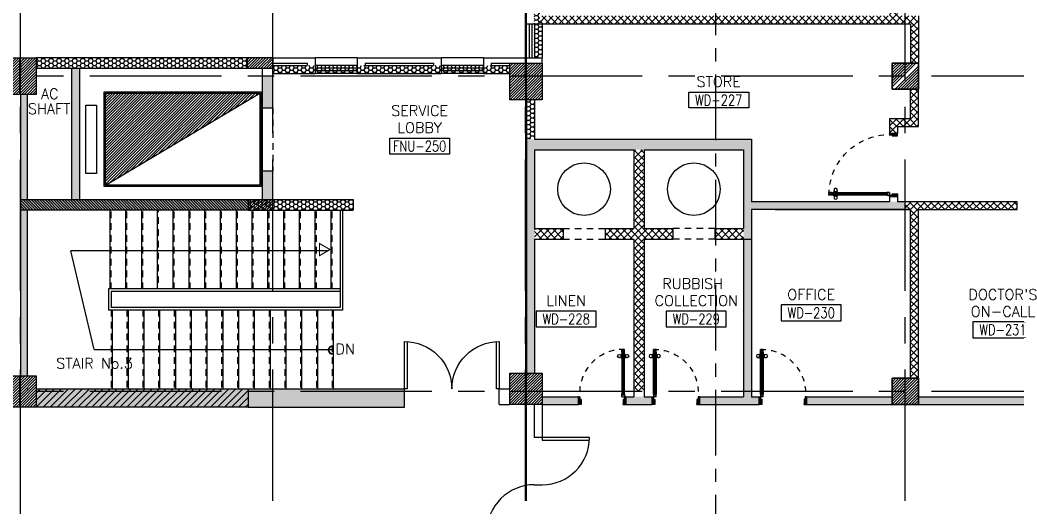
# Model space of a CAD drawing. Extents: x 88852.7 to 88945.7, y 39921.6 to 40001.1.
# Drawn here: x 88893.18 to 88912.14, y 39957.5 to 39966.77 of the extents above; entities that cross this region are included whole.
import ezdxf
from ezdxf.enums import TextEntityAlignment as Align

# ---------------------------------------------------------------- set-up
doc = ezdxf.new("R2010")
doc.units = 0
doc.header["$MEASUREMENT"] = 0
for name, pattern in [('CENTER', [2, 1.25, -0.25, 0.25, -0.25]), ('CENTERX2', [4, 2.5, -0.5, 0.5, -0.5]), ('HIDDEN', [0.375, 0.25, -0.125]), ('HIDDEN2', [0.1875, 0.125, -0.0625])]:
    doc.linetypes.add(name, pattern=pattern)
doc.layers.get('0').update_dxf_attribs({"linetype": 'CONTINUOUS'})
for name, color, linetype in [('AXES', 11, 'CENTERX2'), ('AXES1', 11, 'CENTER'), ('COL', 2, 'CONTINUOUS'), ('DOOR', 7, 'CONTINUOUS'), ('EJ', 9, 'CONTINUOUS'), ('HAT', 8, 'CONTINUOUS'), ('Hatch', 11, 'CONTINUOUS'), ('HIDDEN', 9, 'HIDDEN2'), ('INSUL', 4, 'CONTINUOUS'), ('LIFTS', 7, 'CONTINUOUS'), ('RM-BOX', 4, 'CONTINUOUS'), ('RM-NAME', 2, 'CONTINUOUS'), ('RM-NO', 2, 'CONTINUOUS'), ('ROOF', 7, 'CONTINUOUS'), ('STR', 5, 'CONTINUOUS'), ('STR-H', 8, 'HIDDEN2'), ('SUNI-FUR', 3, 'CONTINUOUS'), ('WALL', 2, 'CONTINUOUS'), ('WallType', 11, 'CONTINUOUS'), ('WallType2', 3, 'CONTINUOUS'), ('WIN', 3, 'CONTINUOUS')]:
    doc.layers.add(name, color=color, linetype=linetype)
doc.styles.add('ROMANS', font='ROMANS.shx', dxfattribs={"width": 0.6})
pattern_1 = [(0, (0, 0), (0.075, 0.04330127), [0.05, -0.1]), (120, (0, 0), (-0.074999999836, 0.043301270284), [0.05, -0.1]), (60, (0, 0), (1.64e-10, 0.086602540284), [-0.1, 0.05])]
pattern_2 = [(0, (0, 0), (0.075, 0.04330127), [0.05, -0.1]), (120, (0, 0), (-0.074999999836, 0.043301270284), [0.05, -0.1]), (60, (0, 0), (1.64e-10, 0.086602540284), [-0.1, 0.05])]
pattern_3 = [(45, (-187159.60524, -17370.283364), (-0.0265165042945, 0.0265165042945), [])]

# ---------------------------------------------------------------- blocks, each defined once
blk = doc.blocks.new('A$C376C1807')
at = {"layer": 'DOOR'}
for p, q in [((0, 0.9), (0, 0.85)), ((0.9, 0.9), (0, 0.9)), ((0, 0.85), (0.899, 0.85))]:
    blk.add_line(p, q, dxfattribs=at)
blk.add_arc((0, 0.9), 0.9, 270, 0, dxfattribs=at)
blk = doc.blocks.new('C11')
at = {"layer": 'HAT'}
h = blk.add_hatch(dxfattribs=at)
h.set_pattern_fill('ANSI31', color=256, scale=300, style=0)
h.set_pattern_definition([(45, (-248556.182, -75061.005), (-26.5165043, 26.5165043), [])])
h.paths.add_polyline_path([(300, 700), (0, 700), (0, 350), (300, 350)])
h.paths.add_polyline_path([(300, 350), (0, 350), (0, 0), (300, 0)])
at = {"layer": 'COL'}
blk.add_lwpolyline([(300, 700), (300, 0), (0, 0), (0, 700)], close=True, dxfattribs=at)
blk = doc.blocks.new('DOOR90')
at = {"layer": 'DOOR', "linetype": 'ByBlock'}
for p, q in [((0, 0), (-150, 0)), ((-200, -25), (-1000, -25)), ((-200, -42), (-1000, -42)), ((-200, -58), (-1000, -58)), ((-1000, -75), (-200, -75))]:
    blk.add_line(p, q, dxfattribs=at)
at = {"layer": 'DOOR', "color": 0, "linetype": 'ByBlock'}
for p, q in [((-150, 0), (-150, -25)), ((-150, 0), (0, 0)), ((0, -50), (0, 0)), ((-1050, -25), (-1050, -75)), ((-1050, -75), (-1050, -25)), ((-1000, -25), (-1050, -25)), ((-1000, -75), (-1050, -75)), ((-1020, -42), (-1020, -58)), ((-1000, -42), (-1020, -42)), ((-1000, -58), (-1020, -58)), ((-1000, -25), (-1000, -42)), ((-1000, -58), (-1000, -75)), ((-968, -25), (-968, -18)), ((-878, -18), (-968, -18)), ((-968, -75), (-968, -82)), ((-878, -82), (-968, -82)), ((-955, -18), (-955, -9)), ((-955, -9), (-890, -9)), ((-955, -18), (-890, -18)), ((-955, -82), (-955, -91)), ((-955, -82), (-890, -82)), ((-955, -91), (-890, -91)), ((-890, -18), (-890, -9)), ((-890, -82), (-890, -91)), ((-878, -25), (-878, -18)), ((-878, -75), (-878, -82)), ((-200, -42), (-200, -25)), ((-200, -25), (-150, -25)), ((-180, -42), (-200, -42)), ((-200, -75), (-200, -58)), ((-200, -58), (-180, -58)), ((-150, -75), (-200, -75)), ((-180, -58), (-180, -42)), ((-150, -75), (-150, -25)), ((-150, -25), (-100, -25)), ((-100, -25), (-100, -50)), ((-100, -50), (0, -50)), ((-150, -900), (-150, -875)), ((-150, -875), (-100, -875)), ((0, -900), (-150, -900)), ((-150, -900), (0, -900)), ((-100, -850), (0, -850)), ((-100, -875), (-100, -850)), ((0, -850), (0, -900))]:
    blk.add_line(p, q, dxfattribs=at)
at = {"layer": 'DOOR', "color": 9, "linetype": 'ByBlock'}
for p, q in [((0, -50), (-114, 0)), ((0, -50), (-40, 0)), ((0, -50), (-100, -37)), ((0, -850), (-114, -900)), ((0, -850), (-100, -863)), ((0, -850), (-40, -900))]:
    blk.add_line(p, q, dxfattribs=at)
at = {"layer": 'DOOR', "color": 0, "linetype": 'ByBlock'}
for centre in [(-923, 24), (-923, -124)]:
    blk.add_circle(centre, 32.4, dxfattribs=at)
at = {"layer": 'DOOR', "color": 9, "linetype": 'ByBlock'}
for centre, radius, start, end in [((0, -50), 74.4, 137.7764, 180), ((0, -50), 54.4, 113.2074, 180), ((0, -50), 154, 161.1053, 166.2858), ((0, -50), 134, 158.1598, 169.28), ((0, -50), 114, 154.0838, 167.3774), ((0, -50), 94.4, 148.0182, 180), ((0, -50), 34.4, 90, 180), ((0, -50), 14.4, 90, 180), ((0, -850), 154, 193.7142, 198.8947), ((0, -850), 134, 190.72, 201.8402), ((0, -850), 94.4, 180, 211.9818), ((0, -850), 74.4, 180, 222.2236), ((0, -850), 54.4, 180, 246.7926), ((0, -850), 34.4, 180, 270), ((0, -850), 14.4, 180, 270)]:
    blk.add_arc(centre, radius, start, end, dxfattribs=at)
at = {"layer": 'DOOR', "linetype": 'HIDDEN', "ltscale": 0.5}
blk.add_arc((-222, -50), 828, 178.2701, 275.003, dxfattribs=at)
blk = doc.blocks.new('RM1')
at = {"layer": 'RM-BOX'}
blk.add_lwpolyline([(570, -200), (-570, -200), (-570, -500), (570, -500)], close=True, dxfattribs=at)
at = {"layer": 'RM-NAME', "style": 'ROMANS'}
for tag, p in [('ROOMNAME1', (0, 324)), ('ROOMNAME2', (0, 0))]:
    blk.add_attdef(tag, text='', height=200, dxfattribs=at).set_placement(p, align=Align.MIDDLE)
at = {"layer": 'RM-NO', "style": 'ROMANS', "width": 0.8}
blk.add_attdef('ROOMNO', text='', height=200, dxfattribs=at).set_placement((0, -350), align=Align.MIDDLE)
blk = doc.blocks.new('DOOR100')
at = {"layer": 'DOOR', "color": 0, "linetype": 'ByBlock'}
for p, q in [((-92, 1206), (-92, 1141)), ((-83, 1206), (-92, 1206)), ((-83, 1141), (-92, 1141)), ((-83, 1129), (-83, 1219)), ((-76, 1219), (-83, 1219)), ((-83, 1206), (-83, 1141)), ((-76, 1251), (-76, 1301)), ((-76, 1301), (-26, 1301)), ((-26, 1301), (-76, 1301)), ((-59, 1251), (-76, 1251)), ((-59, 1251), (-59, 1271)), ((-43, 1271), (-59, 1271)), ((-43, 1251), (-43, 1271)), ((-26, 1251), (-43, 1251)), ((-26, 1251), (-26, 1301)), ((-26, 1219), (-19, 1219)), ((-19, 1129), (-19, 1219)), ((-19, 1206), (-19, 1141)), ((-19, 1206), (-10, 1206)), ((-19, 1141), (-10, 1141)), ((-10, 1206), (-10, 1141)), ((-76, 1129), (-83, 1129)), ((-26, 1129), (-19, 1129)), ((-76, 200), (-59, 200)), ((-76, 150), (-76, 200)), ((-59, 200), (-59, 180)), ((-43, 200), (-26, 200)), ((-43, 180), (-43, 200)), ((-26, 200), (-26, 150)), ((-1201, 0), (-1201, 150)), ((-1201, 150), (-1176, 150)), ((-1201, 150), (-1201, 0)), ((-1151, 0), (-1201, 0)), ((-1176, 150), (-1176, 100)), ((-1176, 100), (-1151, 100)), ((-1151, 100), (-1151, 0)), ((-76, 150), (-26, 150)), ((-59, 180), (-43, 180)), ((-51, 100), (-51, 0)), ((-26, 100), (-51, 100)), ((-51, 0), (-1, 0)), ((-1, 150), (-26, 150)), ((-26, 150), (-26, 100)), ((-1, 150), (-1, 0))]:
    blk.add_line(p, q, dxfattribs=at)
at = {"layer": 'DOOR', "linetype": 'ByBlock'}
for p, q in [((-76, 1251), (-76, 200)), ((-59, 200), (-59, 1251)), ((-43, 200), (-43, 1251)), ((-26, 200), (-26, 1251))]:
    blk.add_line(p, q, dxfattribs=at)
at = {"layer": 'DOOR', "color": 9, "linetype": 'ByBlock'}
for p, q in [((-1151, 0), (-1201, 114)), ((-1151, 0), (-1201, 40)), ((-1151, 0), (-1164, 100)), ((-51, 0), (-1, 114)), ((-51, 0), (-38, 100)), ((-51, 0), (-1, 40))]:
    blk.add_line(p, q, dxfattribs=at)
at = {"layer": 'DOOR', "color": 0, "linetype": 'ByBlock'}
for centre in [(-125, 1174), (22, 1174)]:
    blk.add_circle(centre, 32.4, dxfattribs=at)
at = {"layer": 'DOOR', "linetype": 'HIDDEN', "ltscale": 0.5}
blk.add_arc((-27, 152), 1149, 89.961, 180.0931, dxfattribs=at)
at = {"layer": 'DOOR', "color": 9, "linetype": 'ByBlock'}
for centre, radius, start, end in [((-1151, 0), 154, 103.7142, 108.8947), ((-1151, 0), 134, 100.72, 111.8402), ((-1151, 0), 94.4, 90, 121.9818), ((-1151, 0), 74.4, 90, 132.2236), ((-1151, 0), 54.4, 90, 156.7926), ((-1151, 0), 34.4, 90, 180), ((-1151, 0), 14.4, 90, 180), ((-51, 0), 94.4, 58.0182, 90), ((-51, 0), 74.4, 47.7764, 90), ((-51, 0), 54.4, 23.2074, 90), ((-51, 0), 34.4, 0, 90), ((-51, 0), 14.4, 0, 90), ((-51, 0), 134, 68.1598, 79.28), ((-51, 0), 114, 64.0838, 77.3774), ((-51, 0), 154, 71.1053, 76.2858)]:
    blk.add_arc(centre, radius, start, end, dxfattribs=at)
blk = doc.blocks.new('*X564')
at = {"color": 0}
for p, q in [((227926, 149490), (228426, 149990)), ((227929, 149546), (228373, 149990)), ((227929, 149599), (228319, 149990)), ((227929, 149652), (228266, 149990)), ((227929, 149705), (228213, 149990)), ((227929, 149758), (228160, 149990)), ((227929, 149811), (228107, 149990)), ((227929, 149864), (228054, 149990)), ((227929, 149917), (228001, 149990)), ((227929, 149970), (227948, 149990)), ((227979, 149490), (228429, 149940)), ((228032, 149490), (228429, 149887)), ((228085, 149490), (228429, 149834)), ((228138, 149490), (228429, 149781)), ((228191, 149490), (228429, 149728)), ((228244, 149490), (228429, 149675)), ((228297, 149490), (228429, 149622)), ((228350, 149490), (228429, 149568)), ((228403, 149490), (228429, 149515))]:
    blk.add_line(p, q, dxfattribs=at)
blk = doc.blocks.new('COL50')
at = {"layer": 'COL'}
blk.add_lwpolyline([(-250, 250), (-250, -250), (250, -250), (250, 250)], close=True, dxfattribs=at)
blk = doc.blocks.new('*X565')
at = {"color": 0}
for p, q in [((227929, 155538), (228380, 155990)), ((227929, 155592), (228327, 155990)), ((227929, 155645), (228274, 155990)), ((227929, 155698), (228221, 155990)), ((227929, 155751), (228168, 155990)), ((227929, 155804), (228115, 155990)), ((227929, 155857), (228062, 155990)), ((227929, 155910), (228009, 155990)), ((227929, 155963), (227956, 155990)), ((227986, 155490), (228429, 155932)), ((228039, 155490), (228429, 155879)), ((228092, 155490), (228429, 155826)), ((228145, 155490), (228429, 155773)), ((228198, 155490), (228429, 155720)), ((228251, 155490), (228429, 155667)), ((228304, 155490), (228429, 155614)), ((228357, 155490), (228429, 155561)), ((228410, 155490), (228429, 155508))]:
    blk.add_line(p, q, dxfattribs=at)
blk = doc.blocks.new('C11D')
at = {"layer": 'COL', "linetype": 'ByBlock'}
for p in [(-320, 0), (0, 0)]:
    blk.add_blockref('C11', p, dxfattribs=at)
blk = doc.blocks.new('C5V')
at = {"layer": 'HAT'}
h = blk.add_hatch(dxfattribs=at)
h.set_pattern_fill('ANSI31', color=256, scale=300, style=0)
h.set_pattern_definition([(45, (-249196.182, -54711.005), (-26.5165043, 26.5165043), [])])
h.paths.add_polyline_path([(-20, 600), (-320, 600), (-320, 300), (-20, 300)])
h.paths.add_polyline_path([(-20, 300), (-320, 300), (-320, 0), (-20, 0)])
h = blk.add_hatch(dxfattribs=at)
h.set_pattern_fill('ANSI31', color=256, scale=300, style=0)
h.set_pattern_definition([(45, (-248876.182, -54711.005), (-26.5165043, 26.5165043), [])])
h.paths.add_polyline_path([(300, 600), (0, 600), (0, 300), (300, 300)])
h.paths.add_polyline_path([(300, 300), (0, 300), (0, 0), (300, 0)])
at = {"layer": 'COL'}
for points in [[(-20, 600), (-20, 0), (-320, 0), (-320, 600)], [(300, 600), (300, 0), (0, 0), (0, 600)]]:
    blk.add_lwpolyline(points, close=True, dxfattribs=at)
blk = doc.blocks.new('D180')
at = {"layer": 'DOOR'}
blk.add_lwpolyline([(850, 899), (850, 0), (900, 0), (900, 900, 0.414214), (0, 0, 0.414214), (-900, 900), (-900, 0), (-850, 0), (-850, 899)], format="xyb", dxfattribs=at)

msp = doc.modelspace()

# ---------------------------------------------------------------- hatches: boundary and pattern name
at = {"layer": 'HAT'}
h = msp.add_hatch(dxfattribs=at)
h.set_pattern_fill('ANSI31', color=256, scale=0.3, style=0)
h.set_pattern_definition([(45, (-187159.60524, -17370.183364), (-0.0265165042945, 0.0265165042945), [])])
h.paths.add_polyline_path([(88897.9903, 39966.0496), (88897.506, 39966.0496), (88897.506, 39965.8496), (88897.9903, 39965.8496), (88897.9903, 39965.9103)])
h = msp.add_hatch(dxfattribs=at)
h.set_pattern_fill('ANSI31', color=256, scale=0.3, style=0)
h.set_pattern_definition(pattern_3)
h.paths.add_polyline_path([(88895.5903, 39965.3746), (88894.8091, 39965.3746), (88894.8091, 39964.4996), (88895.5903, 39964.4996)])
h.paths.add_polyline_path([(88896.7903, 39965.3746), (88895.5903, 39965.3746), (88895.5903, 39964.4996), (88896.274, 39964.4996), (88896.7903, 39964.8077)])
h.paths.add_polyline_path([(88895.5903, 39964.4996), (88894.8091, 39964.4996), (88894.8091, 39963.6254), (88895.5903, 39964.0916)])
h.paths.add_polyline_path([(88896.274, 39964.4996), (88895.5903, 39964.4996), (88895.5903, 39964.0916)])
h.paths.add_polyline_path([(88897.7403, 39965.3746), (88896.7903, 39965.3746), (88896.7903, 39964.8077)])
h.paths.add_polyline_path([(88896.429, 39964.391), (88896.429, 39964.7081), (88896.609, 39964.7081), (88896.609, 39964.391)], flags=9)
h = msp.add_hatch(dxfattribs=at)
h.set_pattern_fill('ANSI31', color=256, scale=0.3, style=0)
h.set_pattern_definition([(135, (89193.55644, 39809.97983), (0.0265165043, 0.0265165043), [])])
h.paths.add_polyline_path([(88893.1903, 39963.1496), (88893.1903, 39963.3496), (88897.5153, 39963.3496), (88897.5153, 39963.1496)])
h = msp.add_hatch(dxfattribs=at)
h.set_pattern_fill('ANSI31', color=256, scale=0.3, style=0)
h.set_pattern_definition(pattern_3)
h.paths.add_polyline_path([(88897.9903, 39963.3496), (88897.5169, 39963.3496), (88897.5169, 39963.2996), (88897.9903, 39963.2996)])
h.paths.add_polyline_path([(88897.9903, 39963.2996), (88897.5169, 39963.2996), (88897.5169, 39963.1496), (88897.9903, 39963.1496)])
h = msp.add_hatch(dxfattribs=at)
h.set_pattern_fill('ANSI31', color=256, scale=0.3, style=0)
h.set_pattern_definition([(45, (88601.954076, 39904.688557), (-0.0265165043, 0.0265165043), [])])
h.paths.add_polyline_path([(88902.7903, 39960.0496), (88902.4903, 39960.0496), (88902.4903, 39959.6996), (88902.7903, 39959.6996)])
h.paths.add_polyline_path([(88902.7903, 39959.6996), (88902.4903, 39959.6996), (88902.4903, 39959.4496), (88902.7903, 39959.4496)])
h = msp.add_hatch(dxfattribs=at)
h.set_pattern_fill('ANSI31', color=256, scale=0.3, style=0)
h.set_pattern_definition([(45, (88602.274076, 39904.688557), (-0.0265165043, 0.0265165043), [])])
h.paths.add_polyline_path([(88903.1103, 39960.0496), (88902.8103, 39960.0496), (88902.8103, 39959.6996), (88903.1103, 39959.6996)])
h.paths.add_polyline_path([(88903.1103, 39959.6996), (88902.8103, 39959.6996), (88902.8103, 39959.4496), (88903.1103, 39959.4496)])
at = {"layer": 'Hatch', "linetype": 'Continuous'}
h = msp.add_hatch(dxfattribs=at)
h.set_pattern_fill('ANSI31', color=256, scale=0.75, style=0)
h.paths.add_polyline_path([(88897.5153, 39959.6996), (88893.4903, 39959.6996), (88893.4903, 39959.3996), (88897.5153, 39959.3996)])
h.paths.add_polyline_path([(88897.5153, 39959.7496), (88893.4903, 39959.7496), (88893.4903, 39959.6996), (88897.5153, 39959.6996)])
at = {"layer": 'WallType', "linetype": 'Continuous'}
h = msp.add_hatch(dxfattribs=at)
h.set_pattern_fill('ANSI37', color=256, scale=0.75, style=0)
h.paths.add_polyline_path([(88905.0478, 39964.2995), (88904.8478, 39964.2995), (88904.8478, 39962.7995), (88904.304, 39962.7995), (88904.304, 39962.5995), (88904.8478, 39962.5995), (88904.8478, 39959.6996), (88905.0478, 39959.6996), (88905.0478, 39962.5995), (88905.5915, 39962.5995), (88905.5915, 39962.7995), (88905.0478, 39962.7995)])
h.paths.add_polyline_path([(88903.504, 39962.7995), (88902.9603, 39962.7995), (88902.9603, 39962.5995), (88903.504, 39962.5995)])
h.paths.add_polyline_path([(88906.9353, 39962.7995), (88906.4103, 39962.7995), (88906.4103, 39962.5995), (88906.9353, 39962.5995)])
h.paths.add_polyline_path([(88910.2603, 39963.3096), (88910.0103, 39963.3096), (88910.0103, 39963.1596), (88910.1103, 39963.1596), (88910.1103, 39959.9496), (88910.2603, 39959.9496)])
h.paths.add_polyline_path([(88912.1353, 39963.3096), (88910.2603, 39963.3096), (88910.2603, 39963.1596), (88912.1353, 39963.1596)])
h.paths.add_polyline_path([(88913.6103, 39965.6996), (88913.5353, 39965.6996), (88913.5353, 39963.3096), (88913.0353, 39963.3096), (88913.0353, 39963.1596), (88913.5353, 39963.1596), (88913.5353, 39961.0196), (88913.6103, 39961.0196)])
h.paths.add_polyline_path([(88913.6853, 39965.6996), (88913.6103, 39965.6996), (88913.6103, 39961.0196), (88913.6853, 39961.0196)])
h.paths.add_polyline_path([(88913.8353, 39965.9496), (88913.6103, 39965.9496), (88913.6103, 39965.6996), (88913.6853, 39965.6996), (88913.6853, 39965.7996), (88913.8353, 39965.7996)])
h.paths.add_polyline_path([(88913.6103, 39965.9496), (88913.5353, 39965.9496), (88913.5353, 39965.6996), (88913.6103, 39965.6996)])
h.paths.add_polyline_path([(88916.9604, 39965.9496), (88914.8353, 39965.9496), (88914.8353, 39965.7996), (88916.9604, 39965.7996)])
h.paths.add_polyline_path([(88917.4604, 39965.4496), (88917.3103, 39965.4496), (88917.3103, 39962.1746), (88917.4604, 39962.1746)])
h.paths.add_polyline_path([(88910.0103, 39966.8446), (88909.8603, 39966.8446), (88909.8603, 39966.9451), (88909.7103, 39966.9451), (88909.7103, 39966.8446), (88906.4103, 39966.8446), (88906.4103, 39966.6946), (88910.0103, 39966.6946)])
h.paths.add_polyline_path([(88906.4103, 39966.8446), (88903.0603, 39966.8446), (88903.0603, 39966.6946), (88906.4103, 39966.6946)])
h.paths.add_polyline_path([(88910.2603, 39966.8446), (88910.0103, 39966.8446), (88910.0103, 39966.6946), (88910.1103, 39966.6946), (88910.1103, 39965.9496), (88910.2603, 39965.9496)])
h.paths.add_polyline_path([(88910.2603, 39965.4496), (88910.1103, 39965.4496), (88910.1103, 39964.8946), (88910.0103, 39964.8946), (88910.0103, 39964.7446), (88910.2603, 39964.7446)])
h.paths.add_polyline_path([(88910.0103, 39964.8946), (88909.7103, 39964.8946), (88909.7103, 39964.6111), (88909.8603, 39964.6111), (88909.8603, 39964.7446), (88910.0103, 39964.7446)])
at = {"layer": 'WallType2', "linetype": 'Continuous'}
h = msp.add_hatch(dxfattribs=at)
h.set_pattern_fill('HONEY', color=256, scale=0.4, style=0)
h.set_pattern_definition(pattern_2)
h.paths.add_polyline_path([(88903.1103, 39966.6946), (88902.9603, 39966.6946), (88902.9603, 39966.0496), (88903.1103, 39966.0496)])
h.paths.add_polyline_path([(88903.0603, 39968.3996), (88902.9603, 39968.3996), (88902.9603, 39966.6946), (88903.0603, 39966.6946)])
h = msp.add_hatch(dxfattribs=at)
h.set_pattern_fill('HONEY', color=256, scale=0.4, style=0)
h.set_pattern_definition(pattern_1)
h.paths.add_polyline_path([(88897.506, 39966.0496), (88893.4903, 39966.0496), (88893.4903, 39965.8496), (88897.506, 39965.8496)])
h = msp.add_hatch(dxfattribs=at)
h.set_pattern_fill('HONEY', color=256, scale=0.4, style=0)
h.set_pattern_definition(pattern_1)
h.paths.add_polyline_path([(88897.5153, 39963.3496), (88893.3145, 39963.3496), (88893.3145, 39965.3496), (88893.1903, 39965.3496), (88893.1903, 39959.9996), (88893.3145, 39959.9996), (88893.3145, 39963.1496), (88897.5153, 39963.1496)])
h.paths.add_polyline_path([(88894.3153, 39965.6996), (88894.1653, 39965.6996), (88894.1653, 39963.3496), (88894.3153, 39963.3496)])
h.paths.add_polyline_path([(88894.3153, 39965.8496), (88894.1653, 39965.8496), (88894.1653, 39965.6996), (88894.3153, 39965.6996)])
h.paths.add_polyline_path([(88897.9903, 39963.8996), (88897.7903, 39963.8996), (88897.7903, 39963.3496), (88897.9903, 39963.3496)])
h.paths.add_polyline_path([(88897.9903, 39965.6996), (88897.7903, 39965.6996), (88897.7903, 39965.0996), (88897.9903, 39965.0996)])
h.paths.add_polyline_path([(88893.2566, 39964.9292), (88894.2138, 39964.9292), (88894.2138, 39965.2292), (88893.2566, 39965.2292)], flags=24)
h = msp.add_hatch(dxfattribs=at)
h.set_pattern_fill('HONEY', color=256, scale=0.4, style=0)
h.set_pattern_definition(pattern_1)
h.paths.add_polyline_path([(88898.7903, 39965.8996), (88897.9903, 39965.8996), (88897.9903, 39965.7496), (88898.7903, 39965.7496)])
h.paths.add_polyline_path([(88899.5903, 39965.8996), (88898.7903, 39965.8996), (88898.7903, 39965.7496), (88899.5903, 39965.7496)])
h.paths.add_polyline_path([(88901.1903, 39965.8996), (88899.5903, 39965.8996), (88899.5903, 39965.7496), (88901.1903, 39965.7496)])
h.paths.add_polyline_path([(88901.9903, 39965.8996), (88901.1903, 39965.8996), (88901.1903, 39965.7496), (88901.9903, 39965.7496)])
h.paths.add_polyline_path([(88902.4903, 39965.8996), (88901.9903, 39965.8996), (88901.9903, 39965.7496), (88902.4903, 39965.7496)])
h = msp.add_hatch(dxfattribs=at)
h.set_pattern_fill('HONEY', color=256, scale=0.4, style=0)
h.set_pattern_definition(pattern_2)
h.paths.add_polyline_path([(88902.9603, 39965.2496), (88902.8103, 39965.2496), (88902.8103, 39964.4995), (88902.9603, 39964.4995)])
h = msp.add_hatch(dxfattribs=at)
h.set_pattern_fill('HONEY', color=256, scale=0.4, style=0)
h.set_pattern_definition(pattern_1)
h.paths.add_polyline_path([(88902.9603, 39962.5995), (88902.9603, 39962.5995), (88902.9603, 39964.2995), (88905.0478, 39964.2995), (88906.4103, 39964.2995), (88906.4103, 39964.4995), (88902.8103, 39964.4995), (88902.8103, 39960.0496), (88902.9603, 39960.0496), (88902.9603, 39961.1496)])
h.paths.add_polyline_path([(88907.0853, 39964.4995), (88906.4103, 39964.4995), (88906.4103, 39964.2995), (88906.9353, 39964.2995), (88906.9353, 39962.5995), (88906.9353, 39959.6996), (88907.0853, 39959.6996), (88907.0853, 39963.1596), (88910.0103, 39963.1596), (88910.0103, 39963.3096), (88909.8603, 39963.3096), (88907.0853, 39963.3096)])
h.paths.add_polyline_path([(88907.2353, 39959.5996), (88907.0853, 39959.5996), (88907.0853, 39959.6996), (88906.9353, 39959.6996), (88906.9353, 39959.5996), (88906.4103, 39959.5996), (88906.4103, 39959.4496), (88907.2353, 39959.4496)])
h.paths.add_polyline_path([(88906.4103, 39959.5996), (88906.0978, 39959.5996), (88906.0978, 39959.4496), (88906.4103, 39959.4496)])
h.paths.add_polyline_path([(88905.1978, 39959.5996), (88905.0478, 39959.5996), (88904.6978, 39959.5996), (88904.6978, 39959.4496), (88905.1978, 39959.4496)])
h.paths.add_polyline_path([(88903.7978, 39959.5996), (88903.1103, 39959.5996), (88903.1103, 39959.4496), (88903.7978, 39959.4496)])
h = msp.add_hatch(dxfattribs=at)
h.set_pattern_fill('HONEY', color=256, scale=0.4, style=0)
h.set_pattern_definition(pattern_2)
h.paths.add_polyline_path([(88897.9903, 39963.3496), (88897.5153, 39963.3496), (88897.5153, 39963.1496), (88897.9903, 39963.1496)])
h.paths.add_polyline_path([(88899.5145, 39963.3496), (88897.9903, 39963.3496), (88897.9903, 39963.1496), (88899.5145, 39963.1496)])
h = msp.add_hatch(dxfattribs=at)
h.set_pattern_fill('HONEY', color=256, scale=0.4, style=0)
h.set_pattern_definition(pattern_1)
h.paths.add_polyline_path([(88897.9903, 39959.6996), (88893.4903, 39959.6996), (88893.4903, 39959.3996), (88897.5153, 39959.3996), (88897.9903, 39959.3996)])
h.paths.add_polyline_path([(88897.9903, 39959.7496), (88897.5153, 39959.7496), (88893.4903, 39959.7496), (88893.4903, 39959.6996), (88897.9903, 39959.6996)])
h.paths.add_polyline_path([(88900.4903, 39959.6996), (88897.9903, 39959.6996), (88897.9903, 39959.3996), (88900.4903, 39959.3996)])
h.paths.add_polyline_path([(88900.4903, 39959.7496), (88897.9903, 39959.7496), (88897.9903, 39959.6996), (88900.4903, 39959.6996)])
h = msp.add_hatch(dxfattribs=at)
h.set_pattern_fill('HONEY', color=256, scale=0.4, style=0)
h.set_pattern_definition(pattern_1)
h.paths.add_polyline_path([(88909.7603, 39959.5996), (88908.1353, 39959.5996), (88908.1353, 39959.4496), (88909.7603, 39959.4496)])
h.paths.add_polyline_path([(88913.5353, 39959.5996), (88910.2603, 39959.5996), (88910.2603, 39959.4496), (88913.5353, 39959.4496)])

# ---------------------------------------------------------------- linework, layer by layer
at = {"layer": 'AXES'}
for p, q in [((88897.9903, 39921.6153), (88897.9903, 40000.4279)), ((88910.0103, 39921.6153), (88910.0103, 40000.4279)), ((88893.1903, 39921.6153), (88893.1903, 40000.0779)), ((88902.7903, 39921.6153), (88902.7903, 40000.0779)), ((88902.8103, 39921.6153), (88902.8103, 40000.0779)), ((88945.0103, 39965.6996), (88876.9703, 39965.6996)), ((88945.0103, 39959.6996), (88876.9703, 39959.6996))]:
    msp.add_line(p, q, dxfattribs=at)
at = {"layer": 'AXES1'}
msp.add_line((88906.4103, 39928.4796), (88906.4103, 39987.2996), dxfattribs=at)
at = {"layer": 'COL'}
for p, q in [((88897.9903, 39966.0496), (88893.4903, 39966.0496)), ((88893.1903, 39965.9496), (88893.1903, 39965.7496)), ((88893.4903, 39965.8496), (88897.9903, 39965.8496)), ((88902.9603, 39964.4995), (88907.0853, 39964.4995)), ((88902.9603, 39964.2995), (88904.8478, 39964.2995)), ((88904.8478, 39964.2995), (88904.8478, 39962.7995)), ((88905.0478, 39964.2995), (88905.0478, 39962.7995)), ((88905.0478, 39964.2995), (88906.9353, 39964.2995)), ((88902.9603, 39962.7995), (88903.504, 39962.7995)), ((88903.504, 39962.7995), (88903.504, 39962.5995)), ((88904.304, 39962.7995), (88904.304, 39962.5995)), ((88904.304, 39962.7995), (88904.8478, 39962.7995)), ((88905.0478, 39962.7995), (88905.5915, 39962.7995)), ((88905.5915, 39962.7995), (88905.5915, 39962.5995)), ((88906.3915, 39962.7995), (88906.9353, 39962.7995)), ((88906.3915, 39962.7995), (88906.3915, 39962.5995)), ((88902.9603, 39962.5995), (88903.504, 39962.5995)), ((88904.304, 39962.5995), (88904.8478, 39962.5995)), ((88904.8478, 39962.5995), (88904.8478, 39959.5996)), ((88905.0478, 39962.5995), (88905.5915, 39962.5995)), ((88905.0478, 39962.5995), (88905.0478, 39959.5996)), ((88906.3915, 39962.5995), (88907.0853, 39962.5995)), ((88893.4903, 39959.7496), (88897.5153, 39959.7496)), ((88897.5153, 39959.7496), (88897.5153, 39959.3996)), ((88897.5153, 39959.3996), (88893.4903, 39959.3996))]:
    msp.add_line(p, q, dxfattribs=at)
for points in [[(88897.5153, 39963.1496), (88893.1903, 39963.1496), (88893.1903, 39963.3496), (88897.5153, 39963.3496)], [(88902.7903, 39960.0496), (88902.7903, 39959.4496), (88902.4903, 39959.4496), (88902.4903, 39960.0496)], [(88903.1103, 39960.0496), (88903.1103, 39959.4496), (88902.8103, 39959.4496), (88902.8103, 39960.0496)]]:
    msp.add_lwpolyline(points, close=True, dxfattribs=at)
msp.add_lwpolyline([(88893.3145, 39959.7496), (88893.323, 39959.7496)], dxfattribs=at)
at = {"layer": 'DOOR', "linetype": 'Continuous'}
msp.add_line((88902.9582, 39957.9246), (88903.1082, 39957.9246), dxfattribs=at)
at = {"layer": 'EJ'}
for p, q in [((88893.1903, 39965.3496), (88893.1903, 39959.9996)), ((88893.1903, 39956.3496), (88893.1903, 39959.4496))]:
    msp.add_line(p, q, dxfattribs=at)
at = {"layer": 'HIDDEN'}
msp.add_line((88897.9903, 39965.0996), (88897.9903, 39963.8996), dxfattribs=at)
at = {"layer": 'INSUL'}
for p, q in [((88897.9903, 39965.9496), (88898.6403, 39965.9496)), ((88897.9903, 39965.8996), (88898.6403, 39965.8996)), ((88898.6403, 39965.9496), (88898.6403, 39965.8996)), ((88899.7403, 39965.9496), (88899.7403, 39965.8996)), ((88899.7403, 39965.9496), (88901.0403, 39965.9496)), ((88899.7403, 39965.8996), (88901.0403, 39965.8996)), ((88901.0403, 39965.9496), (88901.0403, 39965.8996)), ((88902.1403, 39965.9496), (88902.4903, 39965.9496)), ((88902.1403, 39965.9496), (88902.1403, 39965.8996)), ((88902.1403, 39965.8996), (88902.4903, 39965.8996))]:
    msp.add_line(p, q, dxfattribs=at)
at = {"layer": 'LIFTS'}
for p, q in [((88894.7841, 39965.3996), (88897.7653, 39965.3996)), ((88894.7841, 39963.5996), (88894.7841, 39965.3996)), ((88894.8091, 39963.6254), (88897.7403, 39965.3746)), ((88894.8091, 39965.3746), (88897.7403, 39965.3746)), ((88894.8091, 39963.6246), (88894.8091, 39965.3746)), ((88897.7403, 39965.3746), (88897.7403, 39963.6246)), ((88897.7653, 39965.3996), (88897.7653, 39963.5996)), ((88897.7903, 39963.8996), (88897.7903, 39965.0996)), ((88897.7653, 39963.5996), (88894.7841, 39963.5996)), ((88897.7403, 39963.6246), (88894.8091, 39963.6246))]:
    msp.add_line(p, q, dxfattribs=at)
msp.add_lwpolyline([(88894.6341, 39963.8496), (88894.4341, 39963.8496), (88894.4341, 39965.1496), (88894.6341, 39965.1496)], close=True, dxfattribs=at)
at = {"layer": 'ROOF'}
msp.add_line((88893.1903, 39966.0496), (88893.1903, 39977.5996), dxfattribs=at)
at = {"layer": 'STR'}
for p, q in [((88894.8945, 39961.6496), (88894.8945, 39963.1496)), ((88895.1945, 39961.6496), (88895.1945, 39963.1496)), ((88895.4945, 39961.6496), (88895.4945, 39963.1496)), ((88895.7945, 39961.6496), (88895.7945, 39963.1496)), ((88896.0945, 39961.6496), (88896.0945, 39963.1496)), ((88896.3945, 39961.6496), (88896.3945, 39963.1496)), ((88896.6945, 39961.6496), (88896.6945, 39963.1496)), ((88896.9945, 39961.6496), (88896.9945, 39963.1496)), ((88897.2945, 39961.6496), (88897.2945, 39963.1496)), ((88897.5945, 39961.6496), (88897.5945, 39963.1496)), ((88897.8945, 39961.6496), (88897.8945, 39963.1496)), ((88898.1945, 39961.6496), (88898.1945, 39963.1496)), ((88898.4945, 39961.6496), (88898.4945, 39963.1496)), ((88898.7945, 39961.6496), (88898.7945, 39963.1496)), ((88899.0945, 39961.6496), (88899.0945, 39963.1496)), ((88899.2645, 39963.1496), (88899.2645, 39961.2996)), ((88899.3145, 39963.1496), (88899.3145, 39961.2496)), ((88894.5882, 39960.4996), (88894.1445, 39962.3746)), ((88899.0395, 39962.3746), (88894.1445, 39962.3746)), ((88894.8645, 39961.6496), (88894.8645, 39961.2496)), ((88895.7945, 39961.6496), (88894.8645, 39961.6496)), ((88894.9145, 39961.5996), (88894.9145, 39961.2996)), ((88895.7945, 39961.5996), (88894.9145, 39961.5996)), ((88899.2645, 39961.6496), (88895.7945, 39961.6496)), ((88899.2645, 39961.5996), (88895.7945, 39961.5996)), ((88899.2645, 39961.2996), (88894.9145, 39961.2996)), ((88899.3145, 39961.2496), (88894.8645, 39961.2496)), ((88894.9345, 39961.2496), (88894.9345, 39959.7496)), ((88895.2345, 39961.2496), (88895.2345, 39959.7496)), ((88895.5345, 39961.2496), (88895.5345, 39959.7496)), ((88895.8345, 39961.2496), (88895.8345, 39959.7496)), ((88896.1345, 39961.2496), (88896.1345, 39959.7496)), ((88896.4345, 39961.2496), (88896.4345, 39959.7496)), ((88896.7345, 39961.2496), (88896.7345, 39959.7496)), ((88897.0345, 39961.2496), (88897.0345, 39959.7496)), ((88897.3345, 39961.2496), (88897.3345, 39959.7496)), ((88897.6345, 39961.2496), (88897.6345, 39959.7496)), ((88897.9345, 39961.2496), (88897.9345, 39959.7496)), ((88898.2345, 39961.2496), (88898.2345, 39959.7496)), ((88898.5345, 39961.2496), (88898.5345, 39959.7496)), ((88898.8345, 39961.2496), (88898.8345, 39959.7496)), ((88899.1345, 39961.2496), (88899.1345, 39959.7496)), ((88894.5882, 39960.4996), (88899.1345, 39960.4996))]:
    msp.add_line(p, q, dxfattribs=at)
at = {"layer": 'STR', "const_width": 0.0215}
msp.add_lwpolyline([(88898.8745, 39962.515), (88898.8745, 39962.2841), (88899.0745, 39962.3996)], close=True, dxfattribs=at)
at = {"layer": 'STR'}
for radius, start, end in [(0.075, 66.42182, 293.57818), (0.065, 62.51357, 297.48643)]:
    msp.add_arc((88899.1145, 39960.4877), radius, start, end, dxfattribs=at)
at = {"layer": 'STR-H'}
for p, q in [((88894.9145, 39961.6496), (88894.9145, 39963.1496)), ((88895.2145, 39961.6496), (88895.2145, 39963.1496)), ((88895.5145, 39961.6496), (88895.5145, 39963.1496)), ((88895.8145, 39961.7639), (88895.8145, 39963.1496)), ((88896.1145, 39961.6496), (88896.1145, 39963.1496)), ((88896.4145, 39961.6496), (88896.4145, 39963.1496)), ((88896.7145, 39961.6496), (88896.7145, 39963.1496)), ((88897.0145, 39961.6496), (88897.0145, 39963.1496)), ((88897.3145, 39961.6496), (88897.3145, 39963.1496)), ((88897.6145, 39961.6496), (88897.6145, 39963.1496)), ((88897.9145, 39961.6496), (88897.9145, 39963.1496)), ((88898.2145, 39961.6496), (88898.2145, 39963.1496)), ((88898.5145, 39961.6496), (88898.5145, 39963.1496)), ((88898.8145, 39961.6496), (88898.8145, 39963.1496)), ((88899.1145, 39961.6496), (88899.1145, 39963.1496)), ((88894.9145, 39961.2496), (88894.9145, 39959.7496)), ((88895.2145, 39961.2496), (88895.2145, 39959.7496)), ((88895.5145, 39961.2496), (88895.5145, 39959.7496)), ((88895.8145, 39961.2496), (88895.8145, 39959.7496)), ((88896.1145, 39961.2496), (88896.1145, 39959.7496)), ((88896.4145, 39961.2496), (88896.4145, 39959.7496)), ((88896.7145, 39961.2496), (88896.7145, 39959.7496)), ((88897.0145, 39961.2496), (88897.0145, 39959.7496)), ((88897.3145, 39961.2496), (88897.3145, 39959.7496)), ((88897.6145, 39961.2496), (88897.6145, 39959.7496)), ((88897.9145, 39961.2496), (88897.9145, 39959.7496)), ((88898.2145, 39961.2496), (88898.2145, 39959.7496)), ((88898.5145, 39961.2496), (88898.5145, 39959.7496)), ((88898.8145, 39961.2496), (88898.8145, 39959.7496)), ((88899.1145, 39961.2496), (88899.1145, 39959.7496))]:
    msp.add_line(p, q, dxfattribs=at)
at = {"layer": 'SUNI-FUR', "linetype": 'HIDDEN2'}
for p, q in [((88903.504, 39962.7995), (88904.304, 39962.7995)), ((88906.3915, 39962.7995), (88905.5915, 39962.7995)), ((88903.504, 39962.5995), (88904.304, 39962.5995)), ((88906.3915, 39962.5995), (88905.5915, 39962.5995))]:
    msp.add_line(p, q, dxfattribs=at)
at = {"layer": 'SUNI-FUR'}
for centre in [(88903.904, 39963.5495), (88905.9915, 39963.5495)]:
    msp.add_circle(centre, 0.5, dxfattribs=at)
at = {"layer": 'WALL'}
for p, q in [((88902.8103, 39966.6946), (88902.8103, 39968.3996)), ((88902.8103, 39966.6946), (88902.8103, 39968.3996)), ((88902.8103, 39966.6946), (88910.1103, 39966.6946)), ((88897.506, 39965.8496), (88897.506, 39966.0496)), ((88897.9903, 39966.0496), (88898.7903, 39966.0496)), ((88898.7903, 39966.0496), (88898.7903, 39965.7496)), ((88899.5903, 39966.0496), (88899.5903, 39965.7496)), ((88899.5903, 39966.0496), (88901.1903, 39966.0496)), ((88901.1903, 39966.0496), (88901.1903, 39965.7496)), ((88901.9903, 39966.0496), (88903.1103, 39966.0496)), ((88901.9903, 39966.0496), (88901.9903, 39965.7496)), ((88902.0959, 39966.0496), (88902.1459, 39966.0496)), ((88903.1103, 39965.9496), (88903.1103, 39966.0496)), ((88894.1653, 39963.3496), (88894.1653, 39965.8496)), ((88894.3153, 39963.4996), (88894.3153, 39965.8496)), ((88897.7903, 39965.0996), (88897.7903, 39965.8496)), ((88897.9903, 39965.0996), (88897.9903, 39965.8496)), ((88894.3153, 39963.3496), (88894.3153, 39965.7496)), ((88897.9903, 39965.7496), (88898.7903, 39965.7496)), ((88899.5903, 39965.7496), (88901.1903, 39965.7496)), ((88901.9903, 39965.7496), (88902.4903, 39965.7496)), ((88902.7903, 39965.7496), (88902.7903, 39959.6496)), ((88893.3145, 39965.3496), (88893.3145, 39963.3496)), ((88902.8103, 39965.2996), (88902.8103, 39960.0496)), ((88910.1103, 39964.8946), (88910.1103, 39965.4496)), ((88910.2603, 39964.7446), (88910.2603, 39965.4496)), ((88910.2603, 39964.7446), (88910.2603, 39965.4496)), ((88897.7903, 39965.0996), (88897.9903, 39965.0996)), ((88902.9603, 39965.2496), (88902.9603, 39964.4995)), ((88909.7103, 39964.8946), (88910.1103, 39964.8946)), ((88909.8603, 39964.7446), (88910.2603, 39964.7446)), ((88907.0853, 39964.4995), (88907.0853, 39963.3096)), ((88902.9603, 39964.2995), (88902.9603, 39962.7995)), ((88906.9353, 39964.2995), (88906.9353, 39962.7995)), ((88897.7903, 39963.8996), (88897.9903, 39963.8996)), ((88897.7903, 39963.3496), (88897.7903, 39963.8996)), ((88897.9903, 39963.2996), (88897.9903, 39963.8996)), ((88897.5153, 39963.3496), (88899.5145, 39963.3496)), ((88899.5145, 39963.3496), (88899.5145, 39963.1496)), ((88909.7103, 39963.3096), (88907.0853, 39963.3096)), ((88910.1103, 39963.3096), (88909.8603, 39963.3096)), ((88912.1353, 39963.3096), (88909.8603, 39963.3096)), ((88912.1353, 39963.1596), (88912.1353, 39963.3096)), ((88893.3145, 39963.1496), (88893.3145, 39959.9996)), ((88897.5153, 39963.1496), (88899.5145, 39963.1496)), ((88907.0853, 39963.1596), (88907.0853, 39962.7495)), ((88907.0853, 39963.1596), (88907.0853, 39959.5996)), ((88910.1103, 39963.1596), (88907.0853, 39963.1596)), ((88907.5353, 39963.1596), (88910.1103, 39963.1596)), ((88910.1103, 39959.9496), (88910.1103, 39963.1596)), ((88910.2603, 39959.9496), (88910.2603, 39963.1596)), ((88910.2603, 39963.1596), (88912.1353, 39963.1596)), ((88902.9603, 39962.5995), (88902.9603, 39960.0496)), ((88906.9353, 39962.5995), (88906.9353, 39959.5996)), ((88902.9603, 39961.1496), (88902.9603, 39960.0496)), ((88897.5153, 39959.7496), (88900.4903, 39959.7496)), ((88900.4903, 39959.3996), (88900.4903, 39959.7496)), ((88902.2903, 39959.4496), (88902.2903, 39959.7496)), ((88902.2903, 39959.7496), (88902.4903, 39959.7496)), ((88903.1129, 39959.5996), (88903.7978, 39959.5996)), ((88903.7978, 39959.5996), (88903.7978, 39959.4496)), ((88904.6978, 39959.5996), (88904.6978, 39959.4496)), ((88904.6978, 39959.5996), (88904.8478, 39959.5996)), ((88905.0478, 39959.5996), (88905.1978, 39959.5996)), ((88905.1978, 39959.5996), (88905.1978, 39959.4496)), ((88906.0978, 39959.5996), (88906.9353, 39959.5996)), ((88906.0978, 39959.5996), (88906.0978, 39959.4496)), ((88907.0853, 39959.5996), (88907.2353, 39959.5996)), ((88907.2353, 39959.5996), (88907.2353, 39959.4496)), ((88907.2353, 39959.5996), (88907.2353, 39959.4496)), ((88908.1353, 39959.5996), (88908.1353, 39959.4496)), ((88908.1353, 39959.5996), (88909.7603, 39959.5996)), ((88910.2603, 39959.5996), (88913.5353, 39959.5996)), ((88897.5153, 39959.3996), (88900.4903, 39959.3996)), ((88902.2903, 39959.4496), (88902.4903, 39959.4496)), ((88902.9582, 39959.4496), (88902.9582, 39958.8246)), ((88903.1082, 39959.4496), (88903.1082, 39958.8246)), ((88903.1129, 39959.4496), (88903.7978, 39959.4496)), ((88904.6978, 39959.4496), (88905.1978, 39959.4496)), ((88906.0978, 39959.4496), (88907.2353, 39959.4496)), ((88908.1353, 39959.4496), (88909.7603, 39959.4496)), ((88910.2603, 39959.4496), (88917.1104, 39959.4496)), ((88903.1082, 39958.8246), (88902.9582, 39958.8246))]:
    msp.add_line(p, q, dxfattribs=at)
at = {"layer": 'WALL', "linetype": 'ByBlock'}
for p, q in [((88910.2603, 39966.8446), (88910.2603, 39965.9496)), ((88910.1103, 39966.6946), (88910.1103, 39965.9496)), ((88909.7103, 39964.8946), (88909.7103, 39964.6101)), ((88909.8603, 39964.7446), (88909.8603, 39964.6101)), ((88909.8603, 39964.6101), (88909.7103, 39964.6101)), ((88909.7103, 39963.4101), (88909.7103, 39963.3096)), ((88909.8603, 39963.4101), (88909.7103, 39963.4101)), ((88909.8603, 39963.4101), (88909.8603, 39963.3096))]:
    msp.add_line(p, q, dxfattribs=at)
at = {"layer": 'WALL', "linetype": 'ByBlock', "ltscale": 0.3}
msp.add_line((88897.9903, 39966.0496), (88897.9903, 39965.8496), dxfattribs=at)
for points in [[(88909.7603, 39965.4496), (88910.2603, 39965.4496), (88910.2603, 39965.9496), (88909.7603, 39965.9496)], [(88910.2603, 39959.9496), (88909.7603, 39959.9496), (88909.7603, 39959.4496), (88910.2603, 39959.4496)]]:
    msp.add_lwpolyline(points, close=True, dxfattribs=at)
at = {"layer": 'WIN'}
for p, q in [((88902.8603, 39966.6946), (88902.8603, 39966.0496)), ((88902.8603, 39966.6946), (88902.8603, 39966.0496)), ((88902.9103, 39966.6946), (88902.9103, 39966.0496)), ((88902.9103, 39966.6946), (88902.9103, 39966.0496)), ((88902.9603, 39966.6946), (88902.9603, 39966.0496)), ((88902.9603, 39966.6946), (88902.9603, 39966.0496)), ((88903.1103, 39966.6946), (88903.1103, 39966.0496)), ((88903.1103, 39966.6946), (88903.1103, 39966.0496)), ((88899.5903, 39966.0496), (88898.7903, 39966.0496)), ((88899.5903, 39966.0496), (88898.7903, 39966.0496)), ((88901.9903, 39966.0496), (88901.1903, 39966.0496)), ((88901.9903, 39966.0496), (88901.1903, 39966.0496)), ((88899.5903, 39965.8996), (88898.7903, 39965.8996)), ((88899.5903, 39965.8496), (88898.7903, 39965.8496)), ((88901.9903, 39965.8996), (88901.1903, 39965.8996)), ((88901.9903, 39965.8496), (88901.1903, 39965.8496)), ((88899.5903, 39965.7996), (88898.7903, 39965.7996)), ((88899.5903, 39965.7496), (88898.7903, 39965.7496)), ((88899.5903, 39965.7496), (88898.7903, 39965.7496)), ((88901.9903, 39965.7996), (88901.1903, 39965.7996)), ((88901.9903, 39965.7496), (88901.1903, 39965.7496)), ((88901.9903, 39965.7496), (88901.1903, 39965.7496))]:
    msp.add_line(p, q, dxfattribs=at)

# ---------------------------------------------------------------- block references
at = {"layer": 'COL', "yscale": 0.000999999996565748, "zscale": 0.001}
for name, p, xscale in [('C11D', (88893.1903, 39965.3496), 0.001000000003841706), ('COL50', (88910.0103, 39965.6996), -0.001000000003841706), ('C5V', (88893.1903, 39959.3996), 0.001000000003841706), ('COL50', (88910.0103, 39959.6996), -0.001000000003841706)]:
    msp.add_blockref(name, p, dxfattribs=dict(at, xscale=xscale))
at = {"layer": 'COL', "linetype": 'ByBlock', "xscale": 0.001000000003841706, "yscale": 0.000999999996565748, "zscale": 0.001}
for p in [(88902.4903, 39965.2496), (88902.8103, 39965.2496)]:
    msp.add_blockref('C11', p, dxfattribs=at)
at = {"layer": 'DOOR', "color": 0, "linetype": 'ByBlock', "yscale": 0.000999999996565748, "zscale": 0.001}
for name, p, xscale, rotation in [('DOOR100', (88909.8603, 39963.4101), -0.000999999996565748, 90), ('DOOR90', (88904.6978, 39959.4496), 0.000999999996565748, 270), ('DOOR90', (88905.1978, 39959.4496), -0.000999999996565748, 90), ('DOOR90', (88907.2353, 39959.4503), -0.000999999996565748, 90)]:
    msp.add_blockref(name, p, dxfattribs=dict(at, xscale=xscale, rotation=rotation))
at = {"layer": 'DOOR', "linetype": 'Continuous'}
msp.add_blockref('A$C376C1807', (88903.1082, 39957.9246), dxfattribs=at)
at = {"layer": 'DOOR', "linetype": 'Continuous', "rotation": 180}
msp.add_blockref('A$C376C1807', (88902.9582, 39957.9246), dxfattribs=at)
at = {"layer": 'HAT', "xscale": 0.001000000003841706, "yscale": 0.000999999996565748, "zscale": 0.001}
for name in ['*X565', '*X564']:
    msp.add_blockref(name, (88681.8317, 39809.9598), dxfattribs=at)
at = {"layer": 'RM-NAME'}
ref = msp.add_blockref('RM1', (88906.4641, 39965.5937), dxfattribs=dict(at, xscale=-0.001000000003841706, yscale=0.000999999996565748, zscale=0.001))
ref.add_attrib('ROOMNO', 'WD-227', dxfattribs={"layer": 'RM-NO', "height": 0.2, "style": 'ROMANS', "width": 0.8}).set_placement((88906.4641, 39965.2437), align=Align.MIDDLE)
ref.add_attrib('ROOMNAME2', 'STORE', dxfattribs={"height": 0.2, "style": 'ROMANS'}).set_placement((88906.4641, 39965.5937), align=Align.MIDDLE)
at = {"layer": 'RM-NAME', "xscale": 0.001000000003841706, "yscale": 0.000999999996565748, "zscale": 0.001}
for p, values in [((88906.037, 39961.428), {'ROOMNO': 'WD-229', 'ROOMNAME2': 'COLLECTION', 'ROOMNAME1': 'RUBBISH '}), ((88903.564, 39961.428), {'ROOMNO': 'WD-228', 'ROOMNAME2': 'LINEN'}), ((88908.2219, 39961.5453), {'ROOMNO': 'WD-230', 'ROOMNAME2': 'OFFICE'}), ((88911.8668, 39961.2215), {'ROOMNO': 'WD-231', 'ROOMNAME2': 'ON-CALL', 'ROOMNAME1': "DOCTOR'S"})]:
    msp.add_blockref('RM1', p, dxfattribs=at).add_auto_attribs(values)
at = {"layer": 'RM-NO'}
ref = msp.add_blockref('RM1', (88900.7784, 39964.718), dxfattribs=dict(at, xscale=-0.001000000003841706, yscale=0.000999999996565748, zscale=0.001))
ref.add_attrib('ROOMNO', 'FNU-250', dxfattribs={"height": 0.2, "style": 'ROMANS', "width": 0.8}).set_placement((88900.7784, 39964.368), align=Align.MIDDLE)
ref.add_attrib('ROOMNAME2', 'LOBBY', dxfattribs={"layer": 'RM-NAME', "height": 0.2, "style": 'ROMANS'}).set_placement((88900.7784, 39964.718), align=Align.MIDDLE)
ref.add_attrib('ROOMNAME1', 'SERVICE', dxfattribs={"layer": 'RM-NAME', "height": 0.2, "style": 'ROMANS'}).set_placement((88900.7784, 39965.0418), align=Align.MIDDLE)
at = {"layer": 'WALL', "xscale": -0.001000000003841706, "yscale": 0.000999999996565748, "zscale": 0.001}
msp.add_blockref('D180', (88901.3903, 39959.7496), dxfattribs=at)

# ---------------------------------------------------------------- texts
at = {"layer": 'RM-NAME', "style": 'ROMANS'}
for s, p in [('AC', (88893.7466, 39965.3626)), ('SHAFT', (88893.7352, 39965.0792)), ('DN', (88899.3631, 39960.5067)), ('STAIR No.3', (88894.5986, 39960.2342))]:
    msp.add_text(s, height=0.2, dxfattribs=at).set_placement(p, align=Align.MIDDLE)

doc.saveas('drawing.dxf')
